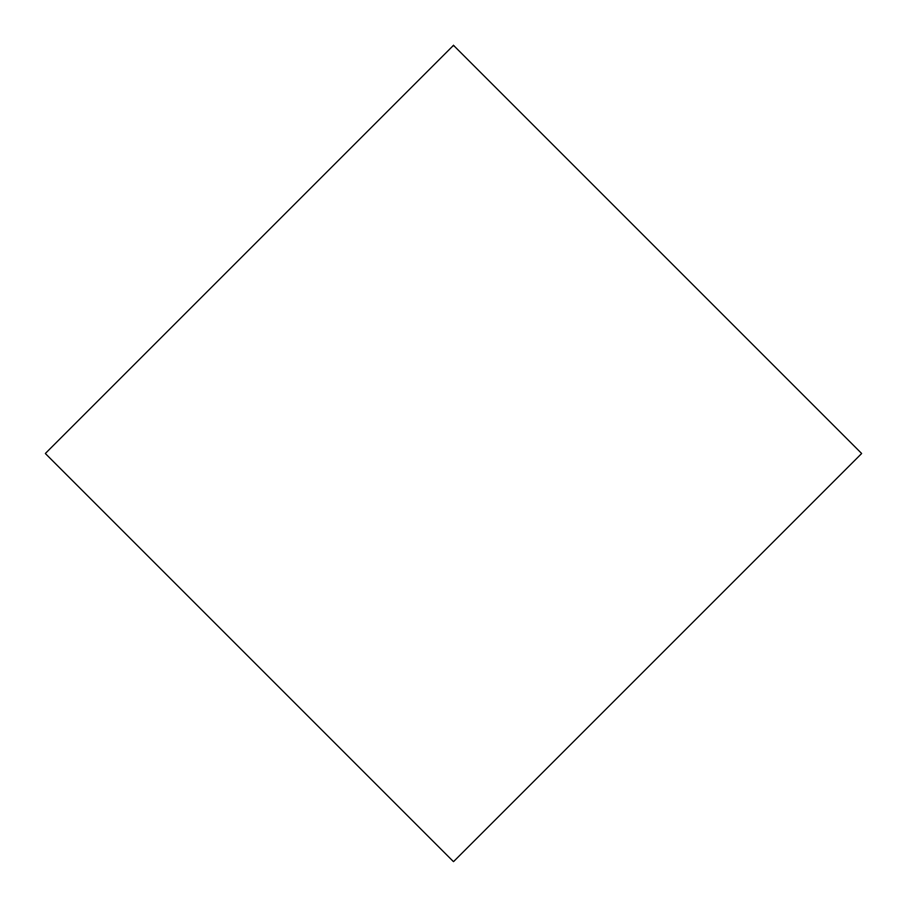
<?xml version="1.0" encoding="UTF-8"?>
<svg xmlns="http://www.w3.org/2000/svg" width="907" height="907" viewBox="0 0 907 907"><rect width="100%" height="100%" fill="white"/><g stroke="black" fill="none" stroke-linecap="round" stroke-linejoin="round"><path stroke-width="1.36" d="M453.5 45.35L45.35 453.5L453.5 861.65L861.65 453.5L453.5 45.35"/></g></svg>
